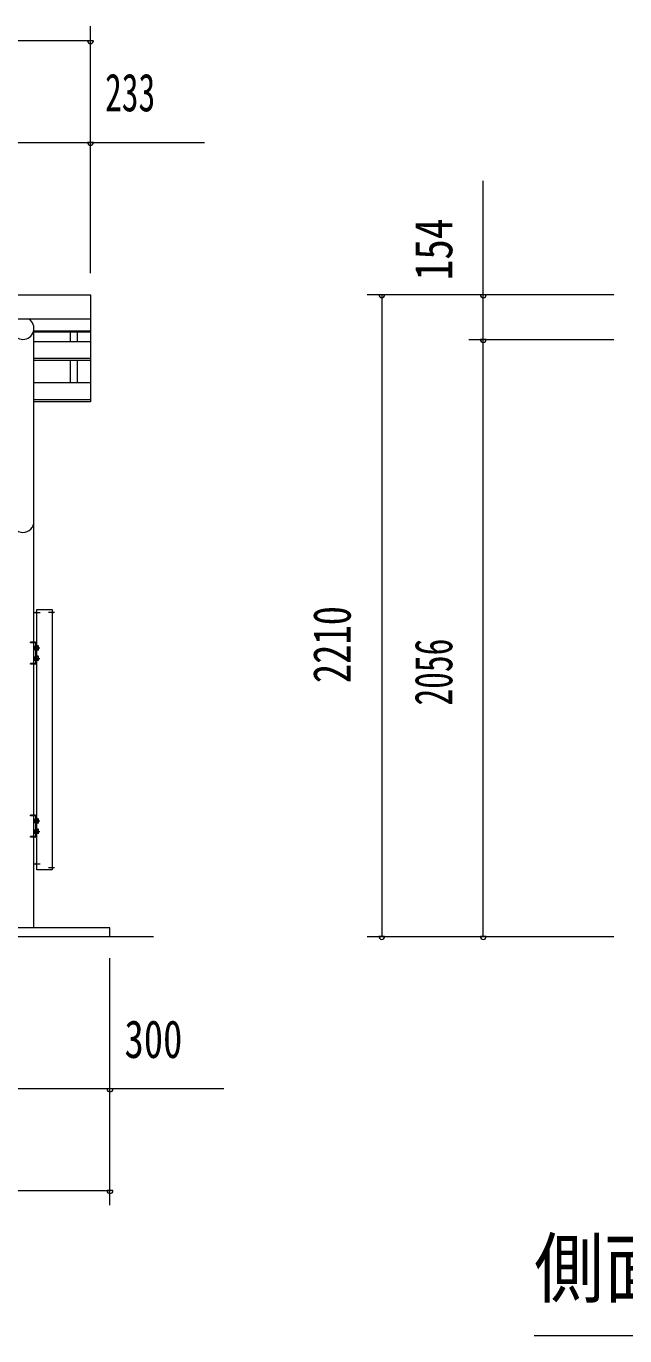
# Model space of a CAD drawing. Units: millimetres, scale not verified, with parts at other scales. Extents: x -23352 to 23352, y -10500 to 10500.
# Drawn here: x 4001 to 6063, y 420 to 4930 of the extents above; entities that cross this region are included whole.
import ezdxf
from ezdxf.enums import TextEntityAlignment as Align

# ---------------------------------------------------------------- set-up
doc = ezdxf.new("R2010")
doc.units = ezdxf.units.MM
doc.header["$LTSCALE"] = 40
doc.linetypes.add('USER3', pattern=[24, 12, -5, 2, -5])
for name, color, linetype, lineweight in [('0-2_1-0BOLD', 7, 'Continuous', 18), ('0-3_1-2CENTER', 3, 'USER3', 18), ('0-4_1-4THIN', 4, 'Continuous', 18), ('0-5_1-5DIM', 3, 'Continuous', 18)]:
    doc.layers.add(name, color=color, linetype=linetype, lineweight=lineweight)
doc.styles.add('ＭＳ ゴシック', font='')
doc.styles.get('ＭＳ ゴシック').set_extended_font_data('MS Gothic')

msp = doc.modelspace()

# ---------------------------------------------------------------- linework, layer by layer
at = {"layer": '0-2_1-0BOLD'}
for p, q in [((-3593.45, 4004.86), (4222.55, 4004.86)), ((4222.55, 3921.21), (-3593.45, 3921.21)), ((4027.7, 1824.67), (4027.7, 3889.24)), ((4027.7, 3880.02), (4222.55, 3880.02)), ((4222.55, 3876.47), (4027.7, 3876.47)), ((4027.7, 3844.26), (4222.55, 3844.26)), ((4222.55, 3785.43), (4027.7, 3785.43)), ((4027.7, 3779.53), (4222.55, 3779.53)), ((4222.55, 3701.81), (4027.7, 3701.81)), ((4027.7, 3644.17), (4222.55, 3644.17)), ((4037.21, 2914.17), (4036.09, 2914.07)), ((4037.21, 2907.17), (4036.09, 2907.27)), ((4036.92, 2907.17), (4037.21, 2907.17)), ((4037.21, 2920.67), (4090.21, 2920.67)), ((4037.21, 2797.17), (4037.21, 2920.67)), ((4090.21, 2914.17), (4091.33, 2914.07)), ((4090.21, 2907.17), (4091.33, 2907.27)), ((4090.5, 2907.17), (4090.21, 2907.17)), ((4031.71, 2808.67), (4015.71, 2808.67)), ((4015.71, 2806.37), (4015.71, 2808.67)), ((4031.71, 2806.37), (4015.71, 2806.37)), ((4033.41, 2804.67), (4033.41, 2736.67)), ((4035.71, 2804.67), (4035.71, 2736.67)), ((4037.31, 2797.17), (4035.71, 2797.17)), ((4037.31, 2780.17), (4037.31, 2797.17)), ((4027.81, 2793.57), (4028.31, 2794.45)), ((4027.81, 2783.77), (4027.81, 2793.57)), ((4027.81, 2757.57), (4027.81, 2747.77)), ((4028.31, 2794.45), (4031.81, 2794.45)), ((4028.31, 2791.56), (4031.81, 2791.56)), ((4028.31, 2785.79), (4031.81, 2785.79)), ((4028.31, 2755.56), (4031.81, 2755.56)), ((4031.81, 2782.42), (4033.41, 2782.42)), ((4031.81, 2758.92), (4033.41, 2758.92)), ((4037.31, 2780.17), (4035.71, 2780.17)), ((4037.31, 2761.17), (4035.71, 2761.17)), ((4037.21, 2761.17), (4037.21, 2780.17)), ((4042.11, 2796.18), (4037.31, 2796.18)), ((4042.11, 2792.42), (4037.31, 2792.42)), ((4042.11, 2784.92), (4037.31, 2784.92)), ((4042.11, 2781.17), (4037.31, 2781.17)), ((4037.31, 2744.17), (4037.31, 2761.17)), ((4042.11, 2760.18), (4037.31, 2760.18)), ((4042.11, 2756.42), (4037.31, 2756.42)), ((4042.81, 2794.97), (4042.11, 2796.18)), ((4042.81, 2782.37), (4042.11, 2781.17)), ((4042.81, 2758.97), (4042.11, 2760.18)), ((4042.81, 2782.37), (4042.81, 2794.97)), ((4042.81, 2746.37), (4042.81, 2758.97)), ((4015.71, 2732.67), (4015.71, 2734.97)), ((4031.71, 2734.97), (4015.71, 2734.97)), ((4031.71, 2732.67), (4015.71, 2732.67)), ((4027.81, 2747.77), (4028.31, 2746.9)), ((4028.31, 2749.78), (4031.81, 2749.78)), ((4028.31, 2746.9), (4031.81, 2746.9)), ((4037.31, 2744.17), (4035.71, 2744.17)), ((4037.21, 2024.67), (4037.21, 2744.17)), ((4042.11, 2748.92), (4037.31, 2748.92)), ((4042.11, 2745.17), (4037.31, 2745.17)), ((4042.81, 2746.37), (4042.11, 2745.17)), ((4031.71, 2212.67), (4015.71, 2212.67)), ((4015.71, 2210.37), (4015.71, 2212.67)), ((4031.71, 2210.37), (4015.71, 2210.37)), ((4027.81, 2197.57), (4028.31, 2198.45)), ((4027.81, 2187.77), (4027.81, 2197.57)), ((4028.31, 2198.45), (4031.81, 2198.45)), ((4028.31, 2195.56), (4031.81, 2195.56)), ((4028.31, 2189.79), (4031.81, 2189.79)), ((4031.81, 2186.42), (4033.41, 2186.42)), ((4033.41, 2208.67), (4033.41, 2140.67)), ((4035.71, 2208.67), (4035.71, 2140.67)), ((4037.31, 2201.17), (4035.71, 2201.17)), ((4037.31, 2184.17), (4035.71, 2184.17)), ((4037.31, 2165.17), (4035.71, 2165.17)), ((4037.31, 2184.17), (4037.31, 2201.17)), ((4042.11, 2200.18), (4037.31, 2200.18)), ((4042.11, 2196.42), (4037.31, 2196.42)), ((4042.11, 2188.92), (4037.31, 2188.92)), ((4042.11, 2185.17), (4037.31, 2185.17)), ((4037.31, 2148.17), (4037.31, 2165.17)), ((4042.81, 2198.97), (4042.11, 2200.18)), ((4042.81, 2186.37), (4042.11, 2185.17)), ((4042.81, 2186.37), (4042.81, 2198.97)), ((4015.71, 2136.67), (4015.71, 2138.97)), ((4031.71, 2138.97), (4015.71, 2138.97)), ((4031.71, 2136.67), (4015.71, 2136.67)), ((4027.81, 2161.57), (4027.81, 2151.77)), ((4027.81, 2151.77), (4028.31, 2150.9)), ((4028.31, 2159.56), (4031.81, 2159.56)), ((4028.31, 2153.78), (4031.81, 2153.78)), ((4028.31, 2150.9), (4031.81, 2150.9)), ((4031.81, 2162.92), (4033.41, 2162.92)), ((4037.31, 2148.17), (4035.71, 2148.17)), ((4042.11, 2164.18), (4037.31, 2164.18)), ((4042.11, 2160.42), (4037.31, 2160.42)), ((4042.11, 2152.92), (4037.31, 2152.92)), ((4042.11, 2149.17), (4037.31, 2149.17)), ((4042.81, 2162.97), (4042.11, 2164.18)), ((4042.81, 2150.37), (4042.11, 2149.17)), ((4042.81, 2150.37), (4042.81, 2162.97)), ((4037.21, 2048.17), (4036.09, 2048.07)), ((4037.21, 2041.17), (4036.09, 2041.27)), ((4036.92, 2041.17), (4037.21, 2041.17)), ((4090.21, 2035.17), (4091.33, 2035.07)), ((4090.21, 2028.17), (4091.33, 2028.27)), ((4090.5, 2028.17), (4090.21, 2028.17)), ((4289.55, 1824.67), (-3660.45, 1824.67)), ((4289.55, 1794.67), (4289.55, 1824.67)), ((-3810.45, 1794.67), (4439.55, 1794.67))]:
    msp.add_line(p, q, dxfattribs=at)
for points in [[(4222.55, 4004.86), (4222.55, 3635.83), (4027.7, 3635.83)], [(4090.21, 2920.67), (4090.21, 2024.67), (4037.21, 2024.67)], [(4027.81, 2783.77), (4028.31, 2782.9), (4031.81, 2782.9)], [(4027.81, 2757.57), (4028.31, 2758.45), (4031.81, 2758.45)], [(4031.81, 2782.42), (4031.81, 2794.92), (4033.41, 2794.92)], [(4031.81, 2758.92), (4031.81, 2746.42), (4033.41, 2746.42)], [(4027.81, 2187.77), (4028.31, 2186.9), (4031.81, 2186.9)], [(4031.81, 2186.42), (4031.81, 2198.92), (4033.41, 2198.92)], [(4027.81, 2161.57), (4028.31, 2162.45), (4031.81, 2162.45)], [(4031.81, 2162.92), (4031.81, 2150.42), (4033.41, 2150.42)]]:
    msp.add_lwpolyline(points, dxfattribs=at)
for centre, radius, start, end in [((3989.55, 3889.24), 38.15, 123.05154, 56.94846), ((3989.55, 3224.67), 38.15, 180, 0), ((4043.61, 2910.67), 9, 164.11915, 195.88085), ((4036.2, 2912.78), 1.3, 95, 164.11915), ((4036.2, 2908.56), 1.3, 195.88085, 265), ((4091.21, 2912.78), 1.3, 15.88085, 85), ((4091.21, 2908.56), 1.3, 275, 344.11915), ((4083.81, 2910.67), 9, 344.11915, 15.88085), ((4031.71, 2804.67), 4, 0, 90), ((4031.71, 2804.67), 1.7, 0, 90), ((4030.12, 2793), 2.32, 180, 218.54623), ((4036.32, 2788.67), 8.51, 160.17089, 199.83133), ((4030.13, 2784.34), 2.32, 141.46857, 180), ((4030.13, 2757), 2.32, 180, 218.53143), ((4036.32, 2752.67), 8.51, 160.16867, 199.82911), ((4039.93, 2794.3), 2.88, 319.27318, 360), ((4032.35, 2788.67), 10.46, 338.97459, 21.02541), ((4039.93, 2783.04), 2.88, 0, 40.72682), ((4039.93, 2758.3), 2.88, 319.27318, 360), ((4032.35, 2752.67), 10.46, 338.97459, 21.02541), ((4030.12, 2748.34), 2.32, 141.45377, 180), ((4031.71, 2736.67), 4, 270, 0), ((4031.71, 2736.67), 1.7, 270, 0), ((4039.93, 2747.04), 2.88, 0, 40.72682), ((4031.71, 2208.67), 4, 0, 90), ((4031.71, 2208.67), 1.7, 0, 90), ((4030.12, 2197), 2.32, 180, 218.54623), ((4036.32, 2192.67), 8.51, 160.17089, 199.83133), ((4030.13, 2188.34), 2.32, 141.46857, 180), ((4039.93, 2198.3), 2.88, 319.27318, 360), ((4032.35, 2192.67), 10.46, 338.97459, 21.02541), ((4039.93, 2187.04), 2.88, 0, 40.72682), ((4030.12, 2152.34), 2.32, 141.45377, 180), ((4030.13, 2161), 2.32, 180, 218.53143), ((4036.32, 2156.67), 8.51, 160.16867, 199.82911), ((4031.71, 2140.67), 4, 270, 0), ((4031.71, 2140.67), 1.7, 270, 0), ((4039.93, 2162.3), 2.88, 319.27318, 360), ((4032.35, 2156.67), 10.46, 338.97459, 21.02541), ((4039.93, 2151.04), 2.88, 0, 40.72682), ((4043.61, 2044.67), 9, 164.11915, 195.88085), ((4036.2, 2046.78), 1.3, 95, 164.11915), ((4036.2, 2042.56), 1.3, 195.88085, 265), ((4091.21, 2033.78), 1.3, 15.88085, 85), ((4083.81, 2031.67), 9, 344.11915, 15.88085), ((4091.21, 2029.56), 1.3, 275, 344.11915)]:
    msp.add_arc(centre, radius, start, end, dxfattribs=at)
at = {"layer": '0-3_1-2CENTER'}
for p, q in [((4029.61, 2910.67), (4049.21, 2910.67)), ((4097.81, 2910.67), (4078.21, 2910.67)), ((4025.55, 2788.67), (4047.71, 2788.67)), ((4025.55, 2752.67), (4047.71, 2752.67)), ((4025.55, 2192.67), (4047.71, 2192.67)), ((4025.55, 2156.67), (4047.71, 2156.67)), ((4029.61, 2044.67), (4049.21, 2044.67)), ((4097.81, 2031.67), (4078.21, 2031.67))]:
    msp.add_line(p, q, dxfattribs=at)
at = {"layer": '0-4_1-4THIN'}
for p, q in [((4152.05, 3876.47), (4152.05, 3844.26)), ((4177.05, 3844.26), (4177.05, 3876.47)), ((4152.05, 3779.53), (4152.05, 3701.81)), ((4177.05, 3701.81), (4177.05, 3779.53))]:
    msp.add_line(p, q, dxfattribs=at)
at = {"layer": '0-5_1-5DIM'}
for p, q in [((4222.56, 4079.68), (4222.56, 4929.68)), ((4222.56, 4879.67), (-3593.44, 4879.67)), ((4222.56, 4879.67), (-3593.44, 4879.67)), ((4232.56, 4879.67), (4212.56, 4879.67)), ((-3985.94, 4529.67), (4615.06, 4529.67)), ((4232.56, 4529.67), (4212.56, 4529.67)), ((5575.72, 1794.67), (5575.72, 4397.18)), ((6025.72, 4004.67), (5175.72, 4004.67)), ((5235.72, 4004.67), (5215.72, 4004.67)), ((5225.72, 4004.67), (5225.72, 1794.67)), ((5585.72, 4004.67), (5565.72, 4004.67)), ((5525.72, 3850.67), (6025.72, 3850.67)), ((5585.72, 3850.67), (5565.72, 3850.67)), ((5175.72, 1794.67), (6025.72, 1794.67)), ((5235.72, 1794.67), (5215.72, 1794.67)), ((5585.72, 1794.67), (5565.72, 1794.67)), ((4289.56, 869.67), (4289.56, 1719.67)), ((4682.06, 1269.67), (-4052.95, 1269.67)), ((4299.56, 1269.67), (4279.56, 1269.67)), ((-3660.45, 919.67), (4289.56, 919.67)), ((-3660.45, 919.67), (4289.56, 919.67)), ((4299.56, 919.67), (4279.56, 919.67)), ((8750.72, 419.67), (5750.72, 419.67))]:
    msp.add_line(p, q, dxfattribs=at)
for centre in [(4222.56, 4879.67), (4222.56, 4529.67), (5225.72, 4004.67), (5575.72, 4004.67), (5575.72, 3850.67), (5225.72, 1794.67), (5575.72, 1794.67), (4289.56, 1269.67), (4289.56, 919.67)]:
    msp.add_arc(centre, 10, 180, 0, dxfattribs=at)

# ---------------------------------------------------------------- texts
at = {"layer": '0-5_1-5DIM', "color": 7, "style": 'ＭＳ ゴシック'}
for s, height, width, p in [('233', 130.2, 0.65, (4272.56, 4597.44)), ('300', 130.2, 0.75, (4339.56, 1337.43)), ('側面図\u3000Ｓ＝１／５０', 195.4, 0.9, (5750.72, 496.32))]:
    msp.add_text(s, height=height, dxfattribs=dict(at, width=width)).set_placement(p, align=Align.BOTTOM_LEFT)
for s, width, p in [('154', 0.8, (5507.95, 4054.67)), ('2210', 0.75, (5157.95, 2667.17)), ('2056', 0.65, (5507.95, 2590.17))]:
    msp.add_text(s, height=130.2, rotation=90, dxfattribs=dict(at, width=width)).set_placement(p, align=Align.BOTTOM_LEFT)

doc.saveas('drawing.dxf')
